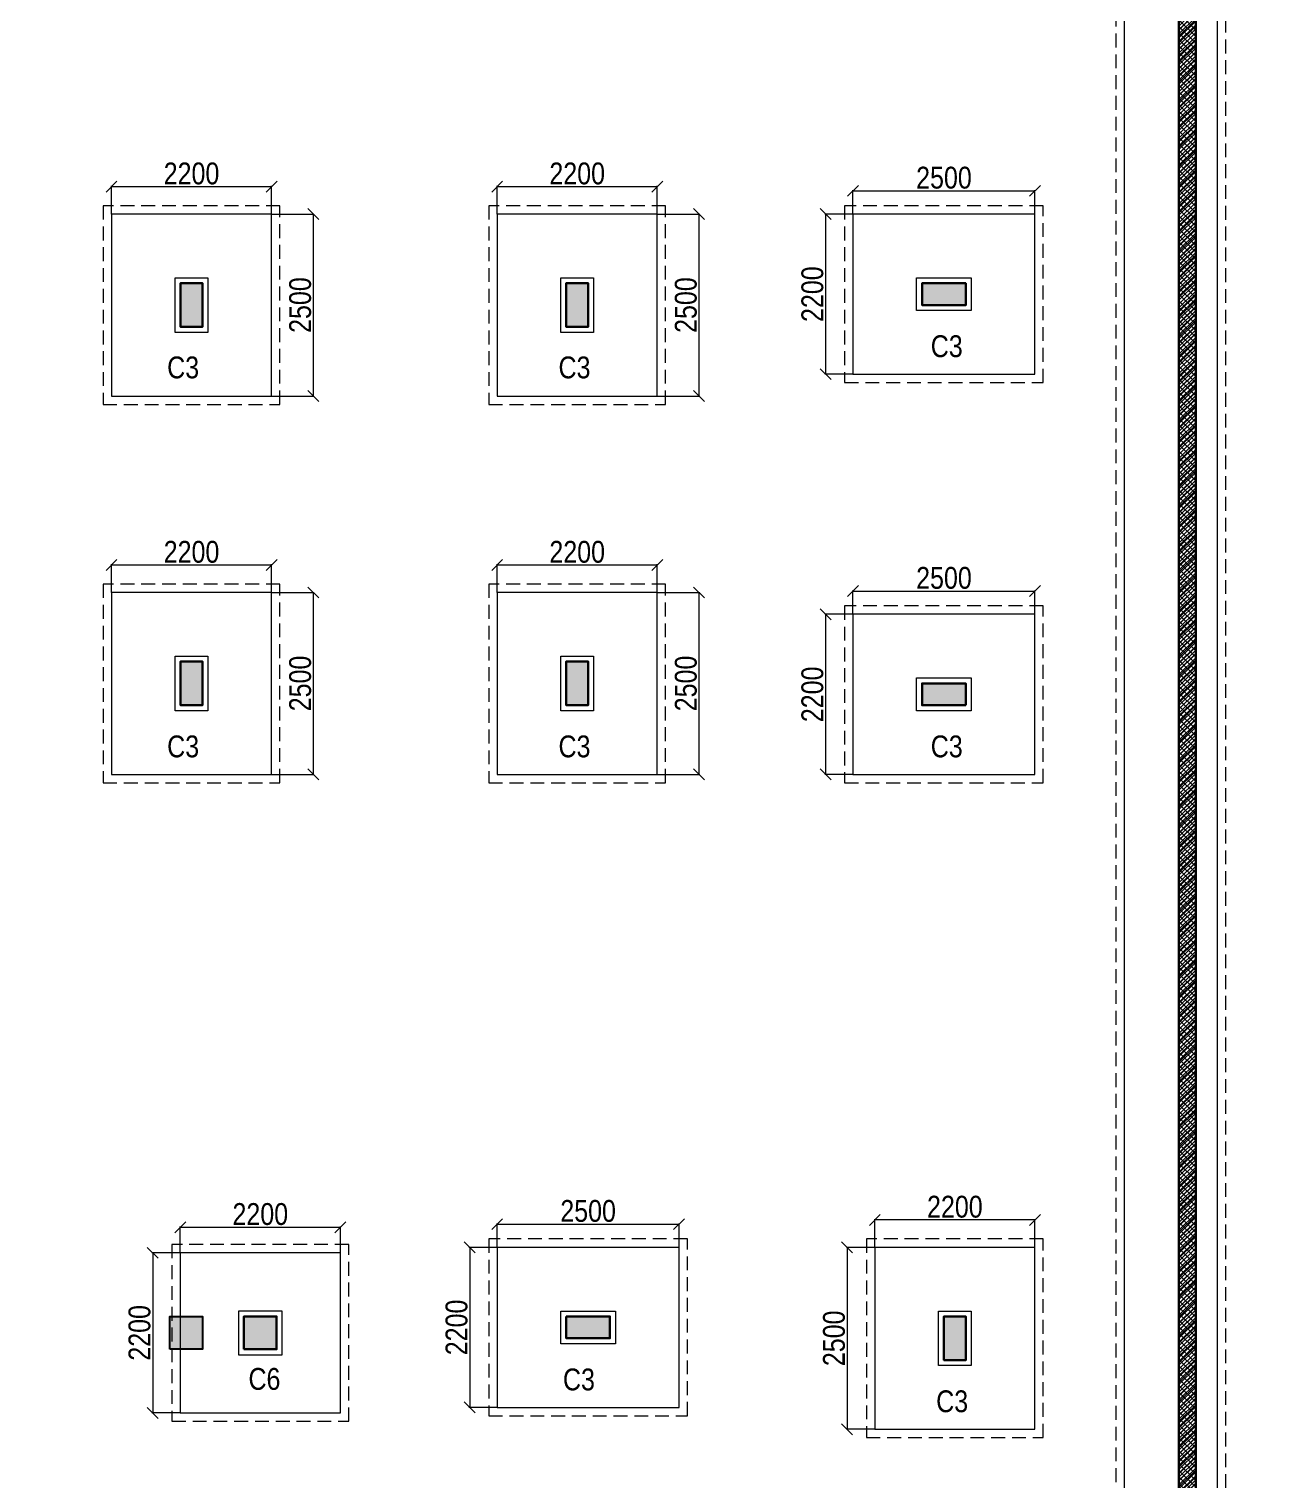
# Model space of a CAD drawing. Header units: millimetres. Extents: x 1112055 to 3390982, y -148532 to 766891.
# Drawn here: x 1977794 to 1994847, y 309833 to 329774 of the extents above; entities that cross this region are included whole.
import ezdxf

# ---------------------------------------------------------------- set-up
doc = ezdxf.new("R2010")
doc.units = ezdxf.units.MM
doc.header["$PDMODE"] = 35
doc.header["$PDSIZE"] = -25
doc.linetypes.add('Hidden', pattern=[9.525, 6.35, -3.175])
for name, color, linetype, lineweight in [('A_COL', 5, 'Continuous', 25), ('A_COL BASEMENT', 1, 'Continuous', 25), ('A_R.C.C', 5, 'Continuous', 25), ('B COL. NO.', 3, 'Continuous', 20), ('B FINAL COLUMN', 1, 'Continuous', 30), ('B FOOTING', 49, 'Continuous', 20), ('B FOOTING DIM', 234, 'Continuous', 9), ('B HATCH', 250, 'Continuous', 0), ('B P.C.C', 251, 'Continuous', 0), ('B TITLE BLOCK', 250, 'Continuous', 0)]:
    doc.layers.add(name, color=color, linetype=linetype, lineweight=lineweight)
for name, color, linetype, lineweight, true_color in [('A_COL HATCH', 7, 'Continuous', 0, 0xc0c0c0), ('A_R.C.C HATCH', 7, 'Continuous', 0, 0xc0c0c0), ('B Pedestal', 7, 'Continuous', 9, 0x5c8948), ('B-COL HT', 7, 'Continuous', 0, 0x4e4f45)]:
    doc.layers.add(name, color=color, linetype=linetype, lineweight=lineweight, true_color=true_color)
doc.styles.add('SWINC', font='swissc.ttf')
doc.dimstyles.new('BHOOMI', dxfattribs={"dimtxt": 230, "dimasz": 150, "dimexe": 10, "dimexo": 0, "dimgap": 25, "dimtad": 1, "dimdec": 0, "dimzin": 0, "dimdsep": 46, "dimtxsty": 'SWINC', "dimblk": 'OBLIQUE', "dimcen": 0.09, "dimclrd": 250, "dimclre": 250, "dimclrt": 256, "dimaunit": 1, "dimadec": 3, "dimazin": 0, "dimtfac": 1, "dimtdec": 0, "dimtofl": 0, "dimtmove": 1, "dimatfit": 3, "dimfxl": 100, "dimtolj": 1, "dimtzin": 0, "dimlwd": 9, "dimlwe": 5, "dimarcsym": 0})

# ---------------------------------------------------------------- blocks, each defined once
blk = doc.blocks.new('A$C4824')
at = {"layer": 'A_R.C.C HATCH'}
h = blk.add_hatch(dxfattribs=at)
h.set_pattern_fill('ANSI31', color=256, scale=300, style=0)
h.set_pattern_definition([(45, (33068.957, -102038.65), (-26.516504, 26.516504), [])])
h.paths.add_polyline_path([(37226, 109791), (32724, 109791), (32724, 109205), (0, 109205), (0, 0), (50920, 0), (50920, 39880), (63550, 39880), (63550, 113021), (37226, 112559)])
h.paths.add_polyline_path([(48260, 112523), (44975, 112465), (44975, 109245), (48260, 109244)], flags=16)
h.paths.add_polyline_path([(42405, 109791), (42405, 112420), (37456, 112333), (37456, 109791)], flags=0)
h.paths.add_polyline_path([(42635, 106355), (44065, 106355), (44065, 112449), (42635, 112424)], flags=0)
h.paths.add_polyline_path([(44745, 112461), (44282, 112453), (44282, 99895), (28740, 99895), (28740, 100125), (44065, 100125), (44065, 106125), (28740, 106125), (28740, 106355), (42405, 106355), (42405, 109561), (32954, 109561), (32954, 108975), (230, 108975), (230, 230), (50690, 230), (50690, 40110), (63320, 40110), (63320, 109014), (44745, 109015)], flags=16)
h.paths.add_polyline_path([(55920, 109244), (48490, 109244), (48490, 112527), (55920, 112657)], flags=16)
h.paths.add_polyline_path([(63320, 109244), (63320, 112787), (56145, 112661), (56145, 109244)], flags=16)
at = {"layer": 'A_R.C.C'}
for points in [[(37226, 109791), (32724, 109791), (32724, 109205), (0, 109205), (0, 0), (50920, 0), (50920, 39880), (63550, 39880), (63550, 113021), (37226, 112559)], [(44745, 112461), (44282, 112453), (44282, 99895), (28740, 99895), (28740, 100125), (44065, 100125), (44065, 106125), (28740, 106125), (28740, 106355), (42405, 106355), (42405, 109561), (32954, 109561), (32954, 108975), (230, 108975), (230, 230), (50690, 230), (50690, 40110), (63320, 40110), (63320, 109014), (44745, 109015)]]:
    blk.add_lwpolyline(points, close=True, dxfattribs=at)
blk = doc.blocks.new('A$C9881')
at = {"layer": 'A_COL HATCH'}
for points in [[(37350, -48075), (37350, -47475), (37650, -47475), (37650, -48075)], [(42950, -48075), (42650, -48075), (42650, -47475), (42950, -47475)], [(48140, -47475), (47540, -47475), (47540, -47775), (48140, -47775)], [(37350, -53275), (37650, -53275), (37650, -52675), (37350, -52675)], [(42650, -53275), (42650, -52675), (42950, -52675), (42950, -53275)], [(48140, -53275), (47540, -53275), (47540, -52975), (48140, -52975)], [(37200, -62125), (37200, -61675), (37650, -61675), (37650, -62125)], [(42650, -61675), (42650, -61975), (43250, -61975), (43250, -61675)], [(47840, -62275), (47840, -61675), (48140, -61675), (48140, -62275)]]:
    blk.add_hatch(color=256, dxfattribs=at).paths.add_polyline_path(points)
at = {"layer": 'A_COL BASEMENT'}
for points in [[(37350, -48075), (37350, -47475), (37650, -47475), (37650, -48075)], [(42950, -48075), (42650, -48075), (42650, -47475), (42950, -47475)], [(48140, -47475), (47540, -47475), (47540, -47775), (48140, -47775)], [(37350, -53275), (37650, -53275), (37650, -52675), (37350, -52675)], [(42650, -53275), (42650, -52675), (42950, -52675), (42950, -53275)], [(48140, -53275), (47540, -53275), (47540, -52975), (48140, -52975)], [(37200, -62125), (37200, -61675), (37650, -61675), (37650, -62125)], [(42650, -61675), (42650, -61975), (43250, -61975), (43250, -61675)], [(47840, -62275), (47840, -61675), (48140, -61675), (48140, -62275)]]:
    blk.add_lwpolyline(points, close=True, dxfattribs=at)
blk = doc.blocks.new('A$C4b8f6dbc')
at = {"layer": 'A_COL'}
blk.add_blockref('A$C9881', (12250, 114825), dxfattribs=at)
at = {"layer": 'A_R.C.C'}
blk.add_blockref('A$C4824', (0, 8470), dxfattribs=at)
blk = doc.blocks.new('_Oblique')
at = {"color": 0, "linetype": 'ByBlock', "lineweight": -2}
blk.add_line((-0.5, -0.5), (0.5, 0.5), dxfattribs=at)
blk = doc.blocks.new('*D1932')
at = {"layer": 'B FOOTING DIM', "color": 250, "lineweight": 5, "ltscale": 0.5, "transparency": 16777216}
for p, q in [((1984227, 313030), (1983840, 313030)), ((1983850, 313030), (1983850, 310830)), ((1984227, 310830), (1983840, 310830))]:
    blk.add_line(p, q, dxfattribs=at)
at = {"layer": 'Defpoints', "color": 0, "lineweight": 30, "ltscale": 0.5, "transparency": 16777216}
for p in [(1984227, 313030), (1983850, 310830), (1984227, 310830)]:
    blk.add_point(p, dxfattribs=at)
at = {"layer": 'B FOOTING DIM', "color": 250, "lineweight": 5, "ltscale": 0.5, "transparency": 16777216, "xscale": 150, "yscale": 150, "zscale": 150}
for p, rotation in [((1983850, 313030), 90), ((1983850, 310830), 270)]:
    blk.add_blockref('_Oblique', p, dxfattribs=dict(at, rotation=rotation))
at = {"layer": 'B FOOTING DIM', "ltscale": 0.5, "transparency": 16777216, "insert": (1983670, 311930), "char_height": 300, "attachment_point": 5, "rotation": 90, "style": 'SWINC'}
blk.add_mtext('\\A1;2200', dxfattribs=at)
blk = doc.blocks.new('*D1933')
at = {"layer": 'B FOOTING DIM', "color": 250, "lineweight": 5, "ltscale": 0.5, "transparency": 16777216}
for p, q in [((1984227, 313030), (1984227, 313359)), ((1984227, 313349), (1986727, 313349)), ((1986727, 313030), (1986727, 313359))]:
    blk.add_line(p, q, dxfattribs=at)
at = {"layer": 'Defpoints', "color": 0, "lineweight": 30, "ltscale": 0.5, "transparency": 16777216}
for p in [(1986727, 313349), (1984227, 313030), (1986727, 313030)]:
    blk.add_point(p, dxfattribs=at)
at = {"layer": 'B FOOTING DIM', "color": 250, "lineweight": 5, "ltscale": 0.5, "transparency": 16777216, "xscale": 150, "yscale": 150, "zscale": 150, "rotation": 180}
blk.add_blockref('_Oblique', (1984227, 313349), dxfattribs=at)
at = {"layer": 'B FOOTING DIM', "color": 250, "lineweight": 5, "ltscale": 0.5, "transparency": 16777216, "xscale": 150, "yscale": 150, "zscale": 150}
blk.add_blockref('_Oblique', (1986727, 313349), dxfattribs=at)
at = {"layer": 'B FOOTING DIM', "ltscale": 0.5, "transparency": 16777216, "insert": (1985477, 313529), "char_height": 300, "attachment_point": 5, "style": 'SWINC'}
blk.add_mtext('\\A1;2500', dxfattribs=at)
blk = doc.blocks.new('*D1934')
at = {"layer": 'B FOOTING DIM', "color": 250, "lineweight": 5, "ltscale": 0.5, "transparency": 16777216}
for p, q in [((1989117, 327230), (1988730, 327230)), ((1988740, 327230), (1988740, 325030)), ((1989117, 325030), (1988730, 325030))]:
    blk.add_line(p, q, dxfattribs=at)
at = {"layer": 'Defpoints', "color": 0, "lineweight": 30, "ltscale": 0.5, "transparency": 16777216}
for p in [(1989117, 327230), (1988740, 325030), (1989117, 325030)]:
    blk.add_point(p, dxfattribs=at)
at = {"layer": 'B FOOTING DIM', "color": 250, "lineweight": 5, "ltscale": 0.5, "transparency": 16777216, "xscale": 150, "yscale": 150, "zscale": 150}
for p, rotation in [((1988740, 327230), 90), ((1988740, 325030), 270)]:
    blk.add_blockref('_Oblique', p, dxfattribs=dict(at, rotation=rotation))
at = {"layer": 'B FOOTING DIM', "ltscale": 0.5, "transparency": 16777216, "insert": (1988560, 326130), "char_height": 300, "attachment_point": 5, "rotation": 90, "style": 'SWINC'}
blk.add_mtext('\\A1;2200', dxfattribs=at)
blk = doc.blocks.new('*D1935')
at = {"layer": 'B FOOTING DIM', "color": 250, "lineweight": 5, "ltscale": 0.5, "transparency": 16777216}
for p, q in [((1989117, 327230), (1989117, 327560)), ((1989117, 327550), (1991617, 327550)), ((1991617, 327230), (1991617, 327560))]:
    blk.add_line(p, q, dxfattribs=at)
at = {"layer": 'Defpoints', "color": 0, "lineweight": 30, "ltscale": 0.5, "transparency": 16777216}
for p in [(1991617, 327550), (1989117, 327230), (1991617, 327230)]:
    blk.add_point(p, dxfattribs=at)
at = {"layer": 'B FOOTING DIM', "color": 250, "lineweight": 5, "ltscale": 0.5, "transparency": 16777216, "xscale": 150, "yscale": 150, "zscale": 150, "rotation": 180}
blk.add_blockref('_Oblique', (1989117, 327550), dxfattribs=at)
at = {"layer": 'B FOOTING DIM', "color": 250, "lineweight": 5, "ltscale": 0.5, "transparency": 16777216, "xscale": 150, "yscale": 150, "zscale": 150}
blk.add_blockref('_Oblique', (1991617, 327550), dxfattribs=at)
at = {"layer": 'B FOOTING DIM', "ltscale": 0.5, "transparency": 16777216, "insert": (1990367, 327729), "char_height": 300, "attachment_point": 5, "style": 'SWINC'}
blk.add_mtext('\\A1;2500', dxfattribs=at)
blk = doc.blocks.new('*D1936')
at = {"layer": 'B FOOTING DIM', "color": 250, "lineweight": 5, "ltscale": 0.5, "transparency": 16777216}
for p, q in [((1989117, 321730), (1988730, 321730)), ((1988740, 321730), (1988740, 319530)), ((1989117, 319530), (1988730, 319530))]:
    blk.add_line(p, q, dxfattribs=at)
at = {"layer": 'Defpoints', "color": 0, "lineweight": 30, "ltscale": 0.5, "transparency": 16777216}
for p in [(1989117, 321730), (1988740, 319530), (1989117, 319530)]:
    blk.add_point(p, dxfattribs=at)
at = {"layer": 'B FOOTING DIM', "color": 250, "lineweight": 5, "ltscale": 0.5, "transparency": 16777216, "xscale": 150, "yscale": 150, "zscale": 150}
for p, rotation in [((1988740, 321730), 90), ((1988740, 319530), 270)]:
    blk.add_blockref('_Oblique', p, dxfattribs=dict(at, rotation=rotation))
at = {"layer": 'B FOOTING DIM', "ltscale": 0.5, "transparency": 16777216, "insert": (1988560, 320630), "char_height": 300, "attachment_point": 5, "rotation": 90, "style": 'SWINC'}
blk.add_mtext('\\A1;2200', dxfattribs=at)
blk = doc.blocks.new('*D1937')
at = {"layer": 'B FOOTING DIM', "color": 250, "lineweight": 5, "ltscale": 0.5, "transparency": 16777216}
for p, q in [((1989117, 321730), (1989117, 322059)), ((1989117, 322049), (1991617, 322049)), ((1991617, 321730), (1991617, 322059))]:
    blk.add_line(p, q, dxfattribs=at)
at = {"layer": 'Defpoints', "color": 0, "lineweight": 30, "ltscale": 0.5, "transparency": 16777216}
for p in [(1991617, 322049), (1989117, 321730), (1991617, 321730)]:
    blk.add_point(p, dxfattribs=at)
at = {"layer": 'B FOOTING DIM', "color": 250, "lineweight": 5, "ltscale": 0.5, "transparency": 16777216, "xscale": 150, "yscale": 150, "zscale": 150, "rotation": 180}
blk.add_blockref('_Oblique', (1989117, 322049), dxfattribs=at)
at = {"layer": 'B FOOTING DIM', "color": 250, "lineweight": 5, "ltscale": 0.5, "transparency": 16777216, "xscale": 150, "yscale": 150, "zscale": 150}
blk.add_blockref('_Oblique', (1991617, 322049), dxfattribs=at)
at = {"layer": 'B FOOTING DIM', "ltscale": 0.5, "transparency": 16777216, "insert": (1990367, 322229), "char_height": 300, "attachment_point": 5, "style": 'SWINC'}
blk.add_mtext('\\A1;2500', dxfattribs=at)
blk = doc.blocks.new('*D1944')
at = {"layer": 'B FOOTING DIM', "color": 250, "lineweight": 5, "ltscale": 0.5, "transparency": 16777216}
for p, q in [((1989417, 313030), (1989417, 313417)), ((1991617, 313407), (1989417, 313407)), ((1991617, 313030), (1991617, 313417))]:
    blk.add_line(p, q, dxfattribs=at)
at = {"layer": 'Defpoints', "color": 0, "lineweight": 30, "ltscale": 0.5, "transparency": 16777216}
for p in [(1989417, 313407), (1989417, 313030), (1991617, 313030)]:
    blk.add_point(p, dxfattribs=at)
at = {"layer": 'B FOOTING DIM', "color": 250, "lineweight": 5, "ltscale": 0.5, "transparency": 16777216, "xscale": 150, "yscale": 150, "zscale": 150, "rotation": 180}
blk.add_blockref('_Oblique', (1989417, 313407), dxfattribs=at)
at = {"layer": 'B FOOTING DIM', "color": 250, "lineweight": 5, "ltscale": 0.5, "transparency": 16777216, "xscale": 150, "yscale": 150, "zscale": 150}
blk.add_blockref('_Oblique', (1991617, 313407), dxfattribs=at)
at = {"layer": 'B FOOTING DIM', "ltscale": 0.5, "transparency": 16777216, "insert": (1990517, 313587), "char_height": 300, "attachment_point": 5, "style": 'SWINC'}
blk.add_mtext('\\A1;2200', dxfattribs=at)
blk = doc.blocks.new('*D1945')
at = {"layer": 'B FOOTING DIM', "color": 250, "lineweight": 5, "ltscale": 0.5, "transparency": 16777216}
for p, q in [((1989417, 313030), (1989026, 313030)), ((1989036, 313030), (1989036, 310530)), ((1989417, 310530), (1989026, 310530))]:
    blk.add_line(p, q, dxfattribs=at)
at = {"layer": 'Defpoints', "color": 0, "lineweight": 30, "ltscale": 0.5, "transparency": 16777216}
for p in [(1989417, 313030), (1989036, 310530), (1989417, 310530)]:
    blk.add_point(p, dxfattribs=at)
at = {"layer": 'B FOOTING DIM', "color": 250, "lineweight": 5, "ltscale": 0.5, "transparency": 16777216, "xscale": 150, "yscale": 150, "zscale": 150}
for p, rotation in [((1989036, 313030), 90), ((1989036, 310530), 270)]:
    blk.add_blockref('_Oblique', p, dxfattribs=dict(at, rotation=rotation))
at = {"layer": 'B FOOTING DIM', "ltscale": 0.5, "transparency": 16777216, "insert": (1988857, 311780), "char_height": 300, "attachment_point": 5, "rotation": 90, "style": 'SWINC'}
blk.add_mtext('\\A1;2500', dxfattribs=at)
blk = doc.blocks.new('*D1946')
at = {"layer": 'B FOOTING DIM', "color": 250, "lineweight": 5, "ltscale": 0.5, "transparency": 16777216}
for p, q in [((1984227, 322030), (1984227, 322417)), ((1986427, 322407), (1984227, 322407)), ((1986427, 322030), (1986427, 322417))]:
    blk.add_line(p, q, dxfattribs=at)
at = {"layer": 'Defpoints', "color": 0, "lineweight": 30, "ltscale": 0.5, "transparency": 16777216}
for p in [(1984227, 322407), (1984227, 322030), (1986427, 322030)]:
    blk.add_point(p, dxfattribs=at)
at = {"layer": 'B FOOTING DIM', "color": 250, "lineweight": 5, "ltscale": 0.5, "transparency": 16777216, "xscale": 150, "yscale": 150, "zscale": 150, "rotation": 180}
blk.add_blockref('_Oblique', (1984227, 322407), dxfattribs=at)
at = {"layer": 'B FOOTING DIM', "color": 250, "lineweight": 5, "ltscale": 0.5, "transparency": 16777216, "xscale": 150, "yscale": 150, "zscale": 150}
blk.add_blockref('_Oblique', (1986427, 322407), dxfattribs=at)
at = {"layer": 'B FOOTING DIM', "ltscale": 0.5, "transparency": 16777216, "insert": (1985327, 322587), "char_height": 300, "attachment_point": 5, "style": 'SWINC'}
blk.add_mtext('\\A1;2200', dxfattribs=at)
blk = doc.blocks.new('*D1947')
at = {"layer": 'B FOOTING DIM', "color": 250, "lineweight": 5, "ltscale": 0.5, "transparency": 16777216}
for p, q in [((1986427, 322030), (1987010, 322030)), ((1987000, 322030), (1987000, 319530)), ((1986427, 319530), (1987010, 319530))]:
    blk.add_line(p, q, dxfattribs=at)
at = {"layer": 'Defpoints', "color": 0, "lineweight": 30, "ltscale": 0.5, "transparency": 16777216}
for p in [(1986427, 322030), (1986427, 319530), (1987000, 319530)]:
    blk.add_point(p, dxfattribs=at)
at = {"layer": 'B FOOTING DIM', "color": 250, "lineweight": 5, "ltscale": 0.5, "transparency": 16777216, "xscale": 150, "yscale": 150, "zscale": 150}
for p, rotation in [((1987000, 322030), 90), ((1987000, 319530), 270)]:
    blk.add_blockref('_Oblique', p, dxfattribs=dict(at, rotation=rotation))
at = {"layer": 'B FOOTING DIM', "ltscale": 0.5, "transparency": 16777216, "insert": (1986821, 320780), "char_height": 300, "attachment_point": 5, "rotation": 90, "style": 'SWINC'}
blk.add_mtext('\\A1;2500', dxfattribs=at)
blk = doc.blocks.new('*D1948')
at = {"layer": 'B FOOTING DIM', "color": 250, "lineweight": 5, "ltscale": 0.5, "transparency": 16777216}
for p, q in [((1978927, 322030), (1978927, 322417)), ((1981127, 322407), (1978927, 322407)), ((1981127, 322030), (1981127, 322417))]:
    blk.add_line(p, q, dxfattribs=at)
at = {"layer": 'Defpoints', "color": 0, "lineweight": 30, "ltscale": 0.5, "transparency": 16777216}
for p in [(1978927, 322407), (1978927, 322030), (1981127, 322030)]:
    blk.add_point(p, dxfattribs=at)
at = {"layer": 'B FOOTING DIM', "color": 250, "lineweight": 5, "ltscale": 0.5, "transparency": 16777216, "xscale": 150, "yscale": 150, "zscale": 150, "rotation": 180}
blk.add_blockref('_Oblique', (1978927, 322407), dxfattribs=at)
at = {"layer": 'B FOOTING DIM', "color": 250, "lineweight": 5, "ltscale": 0.5, "transparency": 16777216, "xscale": 150, "yscale": 150, "zscale": 150}
blk.add_blockref('_Oblique', (1981127, 322407), dxfattribs=at)
at = {"layer": 'B FOOTING DIM', "ltscale": 0.5, "transparency": 16777216, "insert": (1980027, 322587), "char_height": 300, "attachment_point": 5, "style": 'SWINC'}
blk.add_mtext('\\A1;2200', dxfattribs=at)
blk = doc.blocks.new('*D1949')
at = {"layer": 'B FOOTING DIM', "color": 250, "lineweight": 5, "ltscale": 0.5, "transparency": 16777216}
for p, q in [((1981127, 322030), (1981710, 322030)), ((1981700, 322030), (1981700, 319530)), ((1981127, 319530), (1981710, 319530))]:
    blk.add_line(p, q, dxfattribs=at)
at = {"layer": 'Defpoints', "color": 0, "lineweight": 30, "ltscale": 0.5, "transparency": 16777216}
for p in [(1981127, 322030), (1981127, 319530), (1981700, 319530)]:
    blk.add_point(p, dxfattribs=at)
at = {"layer": 'B FOOTING DIM', "color": 250, "lineweight": 5, "ltscale": 0.5, "transparency": 16777216, "xscale": 150, "yscale": 150, "zscale": 150}
for p, rotation in [((1981700, 322030), 90), ((1981700, 319530), 270)]:
    blk.add_blockref('_Oblique', p, dxfattribs=dict(at, rotation=rotation))
at = {"layer": 'B FOOTING DIM', "ltscale": 0.5, "transparency": 16777216, "insert": (1981521, 320780), "char_height": 300, "attachment_point": 5, "rotation": 90, "style": 'SWINC'}
blk.add_mtext('\\A1;2500', dxfattribs=at)
blk = doc.blocks.new('*D1958')
at = {"layer": 'B FOOTING DIM', "color": 250, "lineweight": 5, "ltscale": 0.5, "transparency": 16777216}
for p, q in [((1978927, 327230), (1978927, 327617)), ((1981127, 327607), (1978927, 327607)), ((1981127, 327230), (1981127, 327617))]:
    blk.add_line(p, q, dxfattribs=at)
at = {"layer": 'Defpoints', "color": 0, "lineweight": 30, "ltscale": 0.5, "transparency": 16777216}
for p in [(1978927, 327607), (1978927, 327230), (1981127, 327230)]:
    blk.add_point(p, dxfattribs=at)
at = {"layer": 'B FOOTING DIM', "color": 250, "lineweight": 5, "ltscale": 0.5, "transparency": 16777216, "xscale": 150, "yscale": 150, "zscale": 150, "rotation": 180}
blk.add_blockref('_Oblique', (1978927, 327607), dxfattribs=at)
at = {"layer": 'B FOOTING DIM', "color": 250, "lineweight": 5, "ltscale": 0.5, "transparency": 16777216, "xscale": 150, "yscale": 150, "zscale": 150}
blk.add_blockref('_Oblique', (1981127, 327607), dxfattribs=at)
at = {"layer": 'B FOOTING DIM', "ltscale": 0.5, "transparency": 16777216, "insert": (1980027, 327787), "char_height": 300, "attachment_point": 5, "style": 'SWINC'}
blk.add_mtext('\\A1;2200', dxfattribs=at)
blk = doc.blocks.new('*D1959')
at = {"layer": 'B FOOTING DIM', "color": 250, "lineweight": 5, "ltscale": 0.5, "transparency": 16777216}
for p, q in [((1981127, 327230), (1981710, 327230)), ((1981700, 327230), (1981700, 324730)), ((1981127, 324730), (1981710, 324730))]:
    blk.add_line(p, q, dxfattribs=at)
at = {"layer": 'Defpoints', "color": 0, "lineweight": 30, "ltscale": 0.5, "transparency": 16777216}
for p in [(1981127, 327230), (1981127, 324730), (1981700, 324730)]:
    blk.add_point(p, dxfattribs=at)
at = {"layer": 'B FOOTING DIM', "color": 250, "lineweight": 5, "ltscale": 0.5, "transparency": 16777216, "xscale": 150, "yscale": 150, "zscale": 150}
for p, rotation in [((1981700, 327230), 90), ((1981700, 324730), 270)]:
    blk.add_blockref('_Oblique', p, dxfattribs=dict(at, rotation=rotation))
at = {"layer": 'B FOOTING DIM', "ltscale": 0.5, "transparency": 16777216, "insert": (1981521, 325980), "char_height": 300, "attachment_point": 5, "rotation": 90, "style": 'SWINC'}
blk.add_mtext('\\A1;2500', dxfattribs=at)
blk = doc.blocks.new('*D1960')
at = {"layer": 'B FOOTING DIM', "color": 250, "lineweight": 5, "ltscale": 0.5, "transparency": 16777216}
for p, q in [((1984227, 327230), (1984227, 327617)), ((1986427, 327607), (1984227, 327607)), ((1986427, 327230), (1986427, 327617))]:
    blk.add_line(p, q, dxfattribs=at)
at = {"layer": 'Defpoints', "color": 0, "lineweight": 30, "ltscale": 0.5, "transparency": 16777216}
for p in [(1984227, 327607), (1984227, 327230), (1986427, 327230)]:
    blk.add_point(p, dxfattribs=at)
at = {"layer": 'B FOOTING DIM', "color": 250, "lineweight": 5, "ltscale": 0.5, "transparency": 16777216, "xscale": 150, "yscale": 150, "zscale": 150, "rotation": 180}
blk.add_blockref('_Oblique', (1984227, 327607), dxfattribs=at)
at = {"layer": 'B FOOTING DIM', "color": 250, "lineweight": 5, "ltscale": 0.5, "transparency": 16777216, "xscale": 150, "yscale": 150, "zscale": 150}
blk.add_blockref('_Oblique', (1986427, 327607), dxfattribs=at)
at = {"layer": 'B FOOTING DIM', "ltscale": 0.5, "transparency": 16777216, "insert": (1985327, 327787), "char_height": 300, "attachment_point": 5, "style": 'SWINC'}
blk.add_mtext('\\A1;2200', dxfattribs=at)
blk = doc.blocks.new('*D1961')
at = {"layer": 'B FOOTING DIM', "color": 250, "lineweight": 5, "ltscale": 0.5, "transparency": 16777216}
for p, q in [((1986427, 327230), (1987010, 327230)), ((1987000, 327230), (1987000, 324730)), ((1986427, 324730), (1987010, 324730))]:
    blk.add_line(p, q, dxfattribs=at)
at = {"layer": 'Defpoints', "color": 0, "lineweight": 30, "ltscale": 0.5, "transparency": 16777216}
for p in [(1986427, 327230), (1986427, 324730), (1987000, 324730)]:
    blk.add_point(p, dxfattribs=at)
at = {"layer": 'B FOOTING DIM', "color": 250, "lineweight": 5, "ltscale": 0.5, "transparency": 16777216, "xscale": 150, "yscale": 150, "zscale": 150}
for p, rotation in [((1987000, 327230), 90), ((1987000, 324730), 270)]:
    blk.add_blockref('_Oblique', p, dxfattribs=dict(at, rotation=rotation))
at = {"layer": 'B FOOTING DIM', "ltscale": 0.5, "transparency": 16777216, "insert": (1986821, 325980), "char_height": 300, "attachment_point": 5, "rotation": 90, "style": 'SWINC'}
blk.add_mtext('\\A1;2500', dxfattribs=at)
blk = doc.blocks.new('*D1865')
at = {"layer": 'B FOOTING DIM', "color": 250, "lineweight": 5, "ltscale": 0.5, "transparency": 16777216}
for p, q in [((1979872, 312955), (1979483, 312955)), ((1979493, 312955), (1979493, 310755)), ((1979872, 310755), (1979483, 310755))]:
    blk.add_line(p, q, dxfattribs=at)
at = {"layer": 'Defpoints', "color": 0, "lineweight": 30, "ltscale": 0.5, "transparency": 16777216}
for p in [(1979872, 312955), (1979493, 310755), (1979872, 310755)]:
    blk.add_point(p, dxfattribs=at)
at = {"layer": 'B FOOTING DIM', "color": 250, "lineweight": 5, "ltscale": 0.5, "transparency": 16777216, "xscale": 150, "yscale": 150, "zscale": 150}
for p, rotation in [((1979493, 312955), 90), ((1979493, 310755), 270)]:
    blk.add_blockref('_Oblique', p, dxfattribs=dict(at, rotation=rotation))
at = {"layer": 'B FOOTING DIM', "ltscale": 0.5, "transparency": 16777216, "insert": (1979313, 311855), "char_height": 300, "attachment_point": 5, "rotation": 90, "style": 'SWINC'}
blk.add_mtext('\\A1;2200', dxfattribs=at)
blk = doc.blocks.new('*D1866')
at = {"layer": 'B FOOTING DIM', "color": 250, "lineweight": 5, "ltscale": 0.5, "transparency": 16777216}
for p, q in [((1979872, 312955), (1979872, 313317)), ((1979872, 313307), (1982072, 313307)), ((1982072, 312955), (1982072, 313317))]:
    blk.add_line(p, q, dxfattribs=at)
at = {"layer": 'Defpoints', "color": 0, "lineweight": 30, "ltscale": 0.5, "transparency": 16777216}
for p in [(1982072, 313307), (1979872, 312955), (1982072, 312955)]:
    blk.add_point(p, dxfattribs=at)
at = {"layer": 'B FOOTING DIM', "color": 250, "lineweight": 5, "ltscale": 0.5, "transparency": 16777216, "xscale": 150, "yscale": 150, "zscale": 150, "rotation": 180}
blk.add_blockref('_Oblique', (1979872, 313307), dxfattribs=at)
at = {"layer": 'B FOOTING DIM', "color": 250, "lineweight": 5, "ltscale": 0.5, "transparency": 16777216, "xscale": 150, "yscale": 150, "zscale": 150}
blk.add_blockref('_Oblique', (1982072, 313307), dxfattribs=at)
at = {"layer": 'B FOOTING DIM', "ltscale": 0.5, "transparency": 16777216, "insert": (1980972, 313486), "char_height": 300, "attachment_point": 5, "style": 'SWINC'}
blk.add_mtext('\\A1;2200', dxfattribs=at)

msp = doc.modelspace()

# ---------------------------------------------------------------- hatches: boundary and pattern name
at = {"layer": 'B HATCH', "lineweight": 0}
h = msp.add_hatch(dxfattribs=at)
h.set_pattern_fill('ANSI37', color=250, scale=20, style=0)
h.set_pattern_definition([(45, (216966.357, -141945.74), (-44.9012806, 44.9012806), []), (135, (216966.357, -141945.74), (-44.9012806, -44.9012806), [])])
h.paths.add_polyline_path([(1993596.9, 376644.1), (1993596.9, 380187.1), (1986421.9, 380061.1), (1986421.9, 376644.3)], flags=16)
h.paths.add_polyline_path([(1967732.9, 377190.9), (1972681.9, 377190.9), (1972681.9, 379819.8), (1967732.9, 379732.9)], flags=16)
h.paths.add_polyline_path([(1974571.9, 379853.2), (1975021.9, 379861.1), (1975021.9, 376643.9), (1974571.9, 376643.9)], flags=16)
h.paths.add_polyline_path([(1930506.9, 376375.7), (1930506.9, 267630.1), (1980966.9, 267630.1), (1980966.9, 307510.1), (1993596.9, 307510.1), (1993596.9, 376414.1), (1974558.5, 376414.7), (1974558.5, 373755.1), (1974341.9, 373755.1), (1974341.9, 379849.1), (1972911.9, 379824), (1972911.9, 373755.1), (1972681.9, 373755.1), (1972681.9, 376960.9), (1963230.9, 376960.9), (1963230.9, 376375.7)], flags=16)
h.paths.add_polyline_path([(1986196.6, 380057.2), (1986196.6, 376644.4), (1978766.9, 376644.6), (1978766.9, 379926.8)], flags=16)
h.paths.add_polyline_path([(1975251.9, 376644.7), (1975251.9, 379865.1), (1978536.9, 379922.8), (1978536.9, 376644.6)], flags=16)
h.paths.add_polyline_path([(1963000.9, 376605.7), (1930276.9, 376605.7), (1930276.9, 267400.1), (1981196.9, 267400.1), (1981196.9, 307280.1), (1993826.9, 307280.1), (1993826.9, 380421.1), (1967502.9, 379959.1), (1967502.9, 377190.9), (1963000.9, 377190.9)])
at = {"layer": 'B-COL HT', "lineweight": 0}
h = msp.add_hatch(color=250, dxfattribs=at)
h.dxf.hatch_style = 1
h.paths.add_polyline_path([(1980176.9, 326280.1), (1979876.9, 326280.1), (1979876.9, 325680.1), (1980176.9, 325680.1)])
h = msp.add_hatch(color=250, dxfattribs=at)
h.dxf.hatch_style = 1
h.paths.add_polyline_path([(1985476.9, 326280.1), (1985176.9, 326280.1), (1985176.9, 325680.1), (1985476.9, 325680.1)])
h = msp.add_hatch(color=250, dxfattribs=at)
h.dxf.hatch_style = 1
h.paths.add_polyline_path([(1990666.9, 325980.3), (1990666.9, 326280.3), (1990066.9, 326280.3), (1990066.9, 325980.3)])
h = msp.add_hatch(color=250, dxfattribs=at)
h.dxf.hatch_style = 1
h.paths.add_polyline_path([(1980176.9, 321080.1), (1979876.9, 321080.1), (1979876.9, 320480.1), (1980176.9, 320480.1)])
h = msp.add_hatch(color=250, dxfattribs=at)
h.dxf.hatch_style = 1
h.paths.add_polyline_path([(1985476.9, 321080.1), (1985176.9, 321080.1), (1985176.9, 320480.1), (1985476.9, 320480.1)])
h = msp.add_hatch(color=250, dxfattribs=at)
h.dxf.hatch_style = 1
h.paths.add_polyline_path([(1990666.9, 320480.1), (1990666.9, 320780.1), (1990066.9, 320780.1), (1990066.9, 320480.1)])
h = msp.add_hatch(color=250, dxfattribs=at)
h.dxf.hatch_style = 1
h.paths.add_polyline_path([(1980746.9, 311630.1), (1981196.9, 311630.1), (1981196.9, 312080.1), (1980746.9, 312080.1)])
h = msp.add_hatch(color=250, dxfattribs=at)
h.dxf.hatch_style = 1
h.paths.add_polyline_path([(1985176.9, 312080.1), (1985176.9, 311780.1), (1985776.9, 311780.1), (1985776.9, 312080.1)])
h = msp.add_hatch(color=250, dxfattribs=at)
h.dxf.hatch_style = 1
h.paths.add_polyline_path([(1990666.9, 312080.1), (1990366.9, 312080.1), (1990366.9, 311480.1), (1990666.9, 311480.1)])

# ---------------------------------------------------------------- linework, layer by layer
at = {"layer": 'B FINAL COLUMN', "color": 16, "lineweight": 30}
msp.add_lwpolyline([(1963000.9, 376605.7), (1930276.9, 376605.7), (1930276.9, 267400.1), (1981196.9, 267400.1), (1981196.9, 307280.1), (1993826.9, 307280.1), (1993826.9, 380421.1), (1967502.9, 379959.1), (1967502.9, 377190.9), (1963000.9, 377190.9), (1963000.9, 376605.7)], dxfattribs=at)
msp.add_lwpolyline([(1930506.9, 267630.1), (1980966.9, 267630.1), (1980966.9, 307510.1), (1993596.9, 307510.1), (1993596.9, 376414.1), (1974558.5, 376414.7), (1974558.5, 373755.1), (1974341.9, 373755.1), (1974341.9, 379849.1), (1972911.9, 379824), (1972911.9, 373755.1), (1972681.9, 373755.1), (1972681.9, 376960.9), (1963230.9, 376960.9), (1963230.9, 376375.7), (1930506.9, 376375.7)], close=True, dxfattribs=at)
at = {"layer": 'B FINAL COLUMN', "color": 5, "lineweight": 30}
for points in [[(1980176.9, 326280.1), (1979876.9, 326280.1), (1979876.9, 325680.1), (1980176.9, 325680.1)], [(1985476.9, 326280.1), (1985176.9, 326280.1), (1985176.9, 325680.1), (1985476.9, 325680.1)], [(1990666.9, 325980.3), (1990666.9, 326280.3), (1990066.9, 326280.3), (1990066.9, 325980.3)], [(1980176.9, 321080.1), (1979876.9, 321080.1), (1979876.9, 320480.1), (1980176.9, 320480.1)], [(1985476.9, 321080.1), (1985176.9, 321080.1), (1985176.9, 320480.1), (1985476.9, 320480.1)], [(1990666.9, 320480.1), (1990666.9, 320780.1), (1990066.9, 320780.1), (1990066.9, 320480.1)], [(1980746.9, 311630.1), (1981196.9, 311630.1), (1981196.9, 312080.1), (1980746.9, 312080.1)], [(1985176.9, 312080.1), (1985176.9, 311780.1), (1985776.9, 311780.1), (1985776.9, 312080.1)], [(1990666.9, 312080.1), (1990366.9, 312080.1), (1990366.9, 311480.1), (1990666.9, 311480.1)]]:
    msp.add_lwpolyline(points, close=True, dxfattribs=at)
at = {"layer": 'B FOOTING'}
for points in [[(1958476.8, 267100.1), (1981496.9, 267100.1), (1981496.9, 306980.1), (1994126.9, 306980.1), (1994126.9, 331380.1)], [(1958476.8, 268380.1), (1980216.9, 268380.1), (1980216.9, 308260.1), (1992846.9, 308260.1), (1992846.9, 331380.1)]]:
    msp.add_lwpolyline(points, dxfattribs=at)
for points in [[(1978926.9, 324730.1), (1981126.9, 324730.1), (1981126.9, 327230.1), (1978926.9, 327230.1)], [(1984226.9, 324730.1), (1986426.9, 324730.1), (1986426.9, 327230.1), (1984226.9, 327230.1)], [(1991616.9, 325030.3), (1991616.9, 327230.3), (1989116.9, 327230.3), (1989116.9, 325030.3)], [(1978926.9, 319530.1), (1981126.9, 319530.1), (1981126.9, 322030.1), (1978926.9, 322030.1)], [(1984226.9, 319530.1), (1986426.9, 319530.1), (1986426.9, 322030.1), (1984226.9, 322030.1)], [(1991616.9, 319530.1), (1991616.9, 321730.1), (1989116.9, 321730.1), (1989116.9, 319530.1)], [(1979871.9, 310755.1), (1982071.9, 310755.1), (1982071.9, 312955.1), (1979871.9, 312955.1)], [(1986726.9, 310830.1), (1986726.9, 313030.1), (1984226.9, 313030.1), (1984226.9, 310830.1)], [(1989416.9, 310530.1), (1991616.9, 310530.1), (1991616.9, 313030.1), (1989416.9, 313030.1)]]:
    msp.add_lwpolyline(points, close=True, dxfattribs=at)
at = {"layer": 'B P.C.C', "color": 250, "linetype": 'Hidden', "lineweight": 0, "ltscale": 30}
for points in [[(1958591.8, 266985.1), (1981611.9, 266985.1), (1981611.9, 306865.1), (1994241.9, 306865.1), (1994241.9, 331265.1)], [(1958591.8, 268495.1), (1980101.9, 268495.1), (1980101.9, 308375.1), (1992731.9, 308375.1), (1992731.9, 331265.1)]]:
    msp.add_lwpolyline(points, dxfattribs=at)
for points in [[(1978811.9, 324615.1), (1981241.9, 324615.1), (1981241.9, 327345.1), (1978811.9, 327345.1)], [(1984111.9, 324615.1), (1986541.9, 324615.1), (1986541.9, 327345.1), (1984111.9, 327345.1)], [(1991731.9, 324915.3), (1991731.9, 327345.3), (1989001.9, 327345.3), (1989001.9, 324915.3)], [(1978811.9, 319415.1), (1981241.9, 319415.1), (1981241.9, 322145.1), (1978811.9, 322145.1)], [(1984111.9, 319415.1), (1986541.9, 319415.1), (1986541.9, 322145.1), (1984111.9, 322145.1)], [(1991731.9, 319415.1), (1991731.9, 321845.1), (1989001.9, 321845.1), (1989001.9, 319415.1)], [(1979756.9, 310640.1), (1982186.9, 310640.1), (1982186.9, 313070.1), (1979756.9, 313070.1)], [(1986841.9, 310715.1), (1986841.9, 313145.1), (1984111.9, 313145.1), (1984111.9, 310715.1)], [(1989301.9, 310415.1), (1991731.9, 310415.1), (1991731.9, 313145.1), (1989301.9, 313145.1)]]:
    msp.add_lwpolyline(points, close=True, dxfattribs=at)
at = {"layer": 'B Pedestal', "color": 87, "lineweight": 9}
for points in [[(1980251.9, 325605.1), (1979801.9, 325605.1), (1979801.9, 326355.1), (1980251.9, 326355.1)], [(1985551.9, 325605.1), (1985101.9, 325605.1), (1985101.9, 326355.1), (1985551.9, 326355.1)], [(1989991.9, 325905.3), (1989991.9, 326355.3), (1990741.9, 326355.3), (1990741.9, 325905.3)], [(1980251.9, 320405.1), (1979801.9, 320405.1), (1979801.9, 321155.1), (1980251.9, 321155.1)], [(1985551.9, 320405.1), (1985101.9, 320405.1), (1985101.9, 321155.1), (1985551.9, 321155.1)], [(1989991.9, 320405.1), (1989991.9, 320855.1), (1990741.9, 320855.1), (1990741.9, 320405.1)], [(1980671.9, 311555.1), (1981271.9, 311555.1), (1981271.9, 312155.1), (1980671.9, 312155.1)], [(1985851.9, 312155.1), (1985851.9, 311705.1), (1985101.9, 311705.1), (1985101.9, 312155.1)], [(1990741.9, 311405.1), (1990291.9, 311405.1), (1990291.9, 312155.1), (1990741.9, 312155.1)]]:
    msp.add_lwpolyline(points, close=True, dxfattribs=at)

# ---------------------------------------------------------------- block references
at = {"layer": 'B FOOTING'}
msp.add_blockref('A$C4b8f6dbc', (1930276.9, 258930.1), dxfattribs=at)

# ---------------------------------------------------------------- texts
at = {"layer": 'B COL. NO.', "style": 'SWINC'}
for s, p in [('C3', (1990185.7, 325265)), ('C3', (1979692.2, 324973.1)), ('C3', (1985070.1, 324973.1)), ('C3', (1979692.2, 319764.8)), ('C3', (1985070.1, 319764.8)), ('C3', (1990185.7, 319764.8)), ('C6', (1980809.6, 311072.3)), ('C3', (1985131.4, 311064.8)), ('C3', (1990260.1, 310764.8))]:
    msp.add_text(s, height=300, dxfattribs=at).set_placement(p)
at = {"layer": 'B TITLE BLOCK', "color": 251, "char_height": 306.257, "attachment_point": 2, "style": 'SWINC'}
for insert in [(2220438, 320981.9), (2368371.3, 320981.9)]:
    msp.add_mtext_dynamic_manual_height_columns('\\pxsm1,qj;{\\fBankGothic Lt BT|b0|i0|c0|p34;BHOOMI\\P\\ps*,q*;\\fGost|b0|i0|c0|p2;\\H0.8x;- CONSULTANTS -\\C1; }', width=800798.623, gutter_width=0, heights=[112641.5], dxfattribs=dict(at, insert=insert))

# ---------------------------------------------------------------- dimensions: what is measured, and where the dimension line sits
at = {"layer": 'B FOOTING DIM', "color": 250, "ltscale": 0.5}
for base, p1, p2, picture, middle in [((1978926.9, 327607.4), (1981126.9, 327230.1), (1978926.9, 327230.1), '*D1958', (1980026.9, 327786.5)), ((1984226.9, 327607.4), (1986426.9, 327230.1), (1984226.9, 327230.1), '*D1960', (1985326.9, 327786.5)), ((1991616.9, 327549.6), (1989116.9, 327230.3), (1991616.9, 327230.3), '*D1935', (1990366.9, 327728.8)), ((1978926.9, 322407.4), (1981126.9, 322030.1), (1978926.9, 322030.1), '*D1948', (1980026.9, 322586.6)), ((1984226.9, 322407.4), (1986426.9, 322030.1), (1984226.9, 322030.1), '*D1946', (1985326.9, 322586.6)), ((1991616.9, 322049.4), (1989116.9, 321730.1), (1991616.9, 321730.1), '*D1937', (1990366.9, 322228.6)), ((1982071.9, 313307.1), (1979871.9, 312955.1), (1982071.9, 312955.1), '*D1866', (1980971.9, 313486.3)), ((1986726.9, 313349.4), (1984226.9, 313030.1), (1986726.9, 313030.1), '*D1933', (1985476.9, 313528.6)), ((1989416.9, 313407.4), (1991616.9, 313030.1), (1989416.9, 313030.1), '*D1944', (1990516.9, 313586.6))]:
    dim = msp.add_linear_dim(base=base, p1=p1, p2=p2, dimstyle='BHOOMI', override={"dimtxt": 300, "dimlwd": 5}, dxfattribs=at)
    dim.commit()
    dim.dimension.update_dxf_attribs({"geometry": picture, "text_midpoint": middle})
for base, p1, p2, angle, picture, middle in [((1981699.8, 324730.1), (1981126.9, 327230.1), (1981126.9, 324730.1), 270, '*D1959', (1981520.6, 325980.1)), ((1986999.8, 324730.1), (1986426.9, 327230.1), (1986426.9, 324730.1), 270, '*D1961', (1986820.6, 325980.1)), ((1988739.7, 325030.3), (1989116.9, 327230.3), (1989116.9, 325030.3), 90, '*D1934', (1988560.5, 326130.3)), ((1981699.8, 319530.1), (1981126.9, 322030.1), (1981126.9, 319530.1), 270, '*D1949', (1981520.6, 320780.1)), ((1986999.8, 319530.1), (1986426.9, 322030.1), (1986426.9, 319530.1), 270, '*D1947', (1986820.6, 320780.1)), ((1988739.7, 319530.1), (1989116.9, 321730.1), (1989116.9, 319530.1), 90, '*D1936', (1988560.5, 320630.1)), ((1983849.6, 310830.1), (1984226.9, 313030.1), (1984226.9, 310830.1), 90, '*D1932', (1983670.5, 311930.1)), ((1989035.9, 310530.1), (1989416.9, 313030.1), (1989416.9, 310530.1), 270, '*D1945', (1988856.8, 311780.1)), ((1979492.5, 310755.1), (1979871.9, 312955.1), (1979871.9, 310755.1), 90, '*D1865', (1979313.4, 311855.1))]:
    dim = msp.add_linear_dim(base=base, p1=p1, p2=p2, angle=angle, dimstyle='BHOOMI', override={"dimtxt": 300, "dimlwd": 5}, dxfattribs=at)
    dim.commit()
    dim.dimension.update_dxf_attribs({"geometry": picture, "text_midpoint": middle})

doc.saveas('drawing.dxf')
